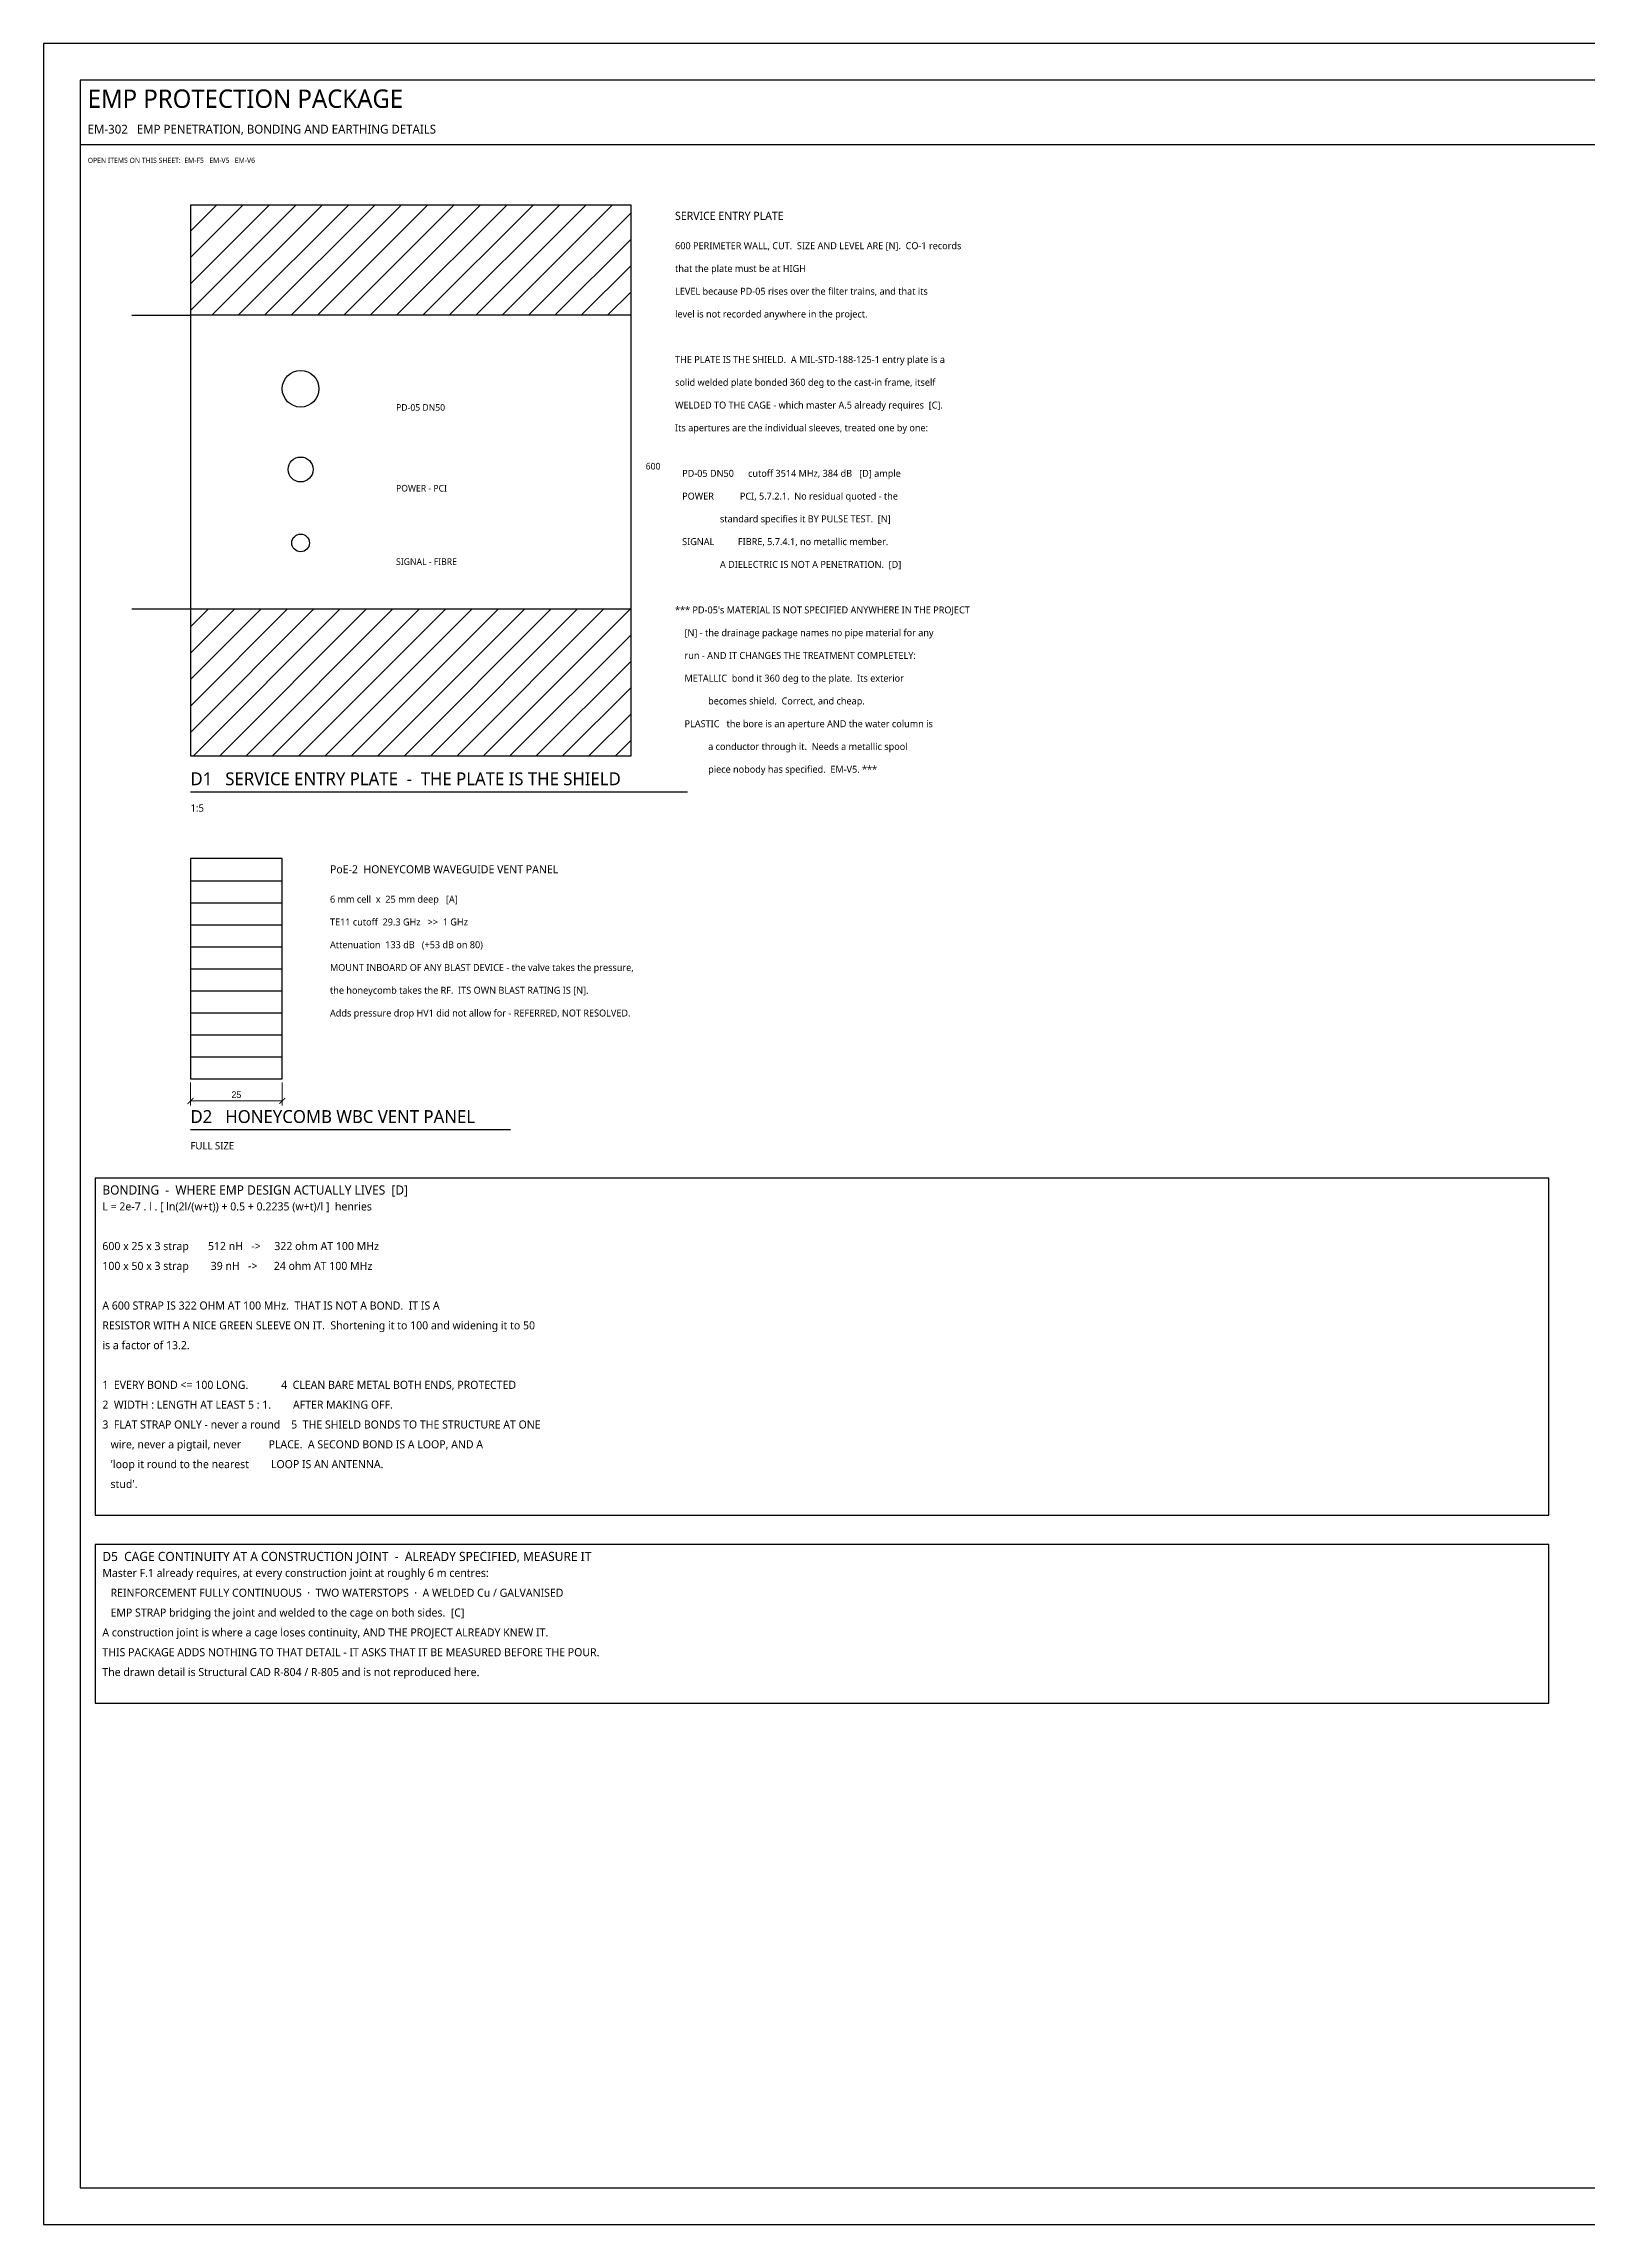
# Model space of a CAD drawing. Header units: millimetres. Extents: x 0 to 841, y 0 to 594.
# Drawn here: x 0 to 420, y 0 to 594 of the extents above; entities that cross this region are included whole.
import ezdxf

# ---------------------------------------------------------------- set-up
doc = ezdxf.new("R2010")
doc.units = ezdxf.units.MM
for name, color, linetype in [('E-BOND', 6, 'Continuous'), ('E-PENET', 5, 'Continuous'), ('E-SHIELD', 2, 'Continuous'), ('M-FLAG', 1, 'Continuous'), ('M-STRUCT', 7, 'Continuous'), ('M-TEXT', 7, 'Continuous'), ('M-TITLE', 7, 'Continuous'), ('S-DIM', 4, 'Continuous'), ('S-HATCH', 8, 'Continuous'), ('S-NOTE', 7, 'Continuous'), ('S-TEXT', 7, 'Continuous'), ('S-TITLE', 7, 'Continuous')]:
    doc.layers.add(name, color=color, linetype=linetype)
doc.styles.add('OpenSans', font='OpenSans-Regular.ttf')
doc.dimstyles.new('SC-DIM', dxfattribs={"dimtxt": 1.8, "dimasz": 1.6, "dimexe": 1.2, "dimexo": 1, "dimgap": 0.8, "dimtad": 1, "dimdec": 0, "dimblk": 'ARCHTICK', "dimcen": 2.5, "dimclrd": 4, "dimclre": 4, "dimclrt": 4, "dimazin": 3, "dimtfac": 1, "dimtmove": 0, "dimatfit": 3, "dimlwd": 13, "dimlwe": 13})

# ---------------------------------------------------------------- blocks, each defined once
blk = doc.blocks.new('_ARCHTICK')
at = {"color": 0, "linetype": 'BYBLOCK', "const_width": 0.15}
blk.add_lwpolyline([(-0.5, -0.5), (0.5, 0.5)], dxfattribs=at)

msp = doc.modelspace()

# ---------------------------------------------------------------- hatches: boundary and pattern name
at = {"layer": 'S-HATCH'}
h = msp.add_hatch(dxfattribs=at)
h.set_pattern_fill('ANSI31', scale=1.6)
h.paths.add_polyline_path([(40, 520), (160, 520), (160, 550), (40, 550)])
h = msp.add_hatch(dxfattribs=at)
h.set_pattern_fill('ANSI31', scale=1.6)
h.paths.add_polyline_path([(40, 400), (160, 400), (160, 440), (40, 440)])

# ---------------------------------------------------------------- linework, layer by layer
at = {"layer": 'E-BOND'}
for points in [[(24, 520), (40, 520)], [(24, 440), (40, 440)]]:
    msp.add_lwpolyline(points, dxfattribs=at)
at = {"layer": 'E-PENET'}
for centre, radius in [((70, 500), 5), ((70, 478), 3.4), ((70, 458), 2.4)]:
    msp.add_circle(centre, radius, dxfattribs=at)
at = {"layer": 'E-SHIELD'}
for p, q in [((40, 366), (65, 366)), ((40, 360), (65, 360)), ((40, 354), (65, 354)), ((40, 348), (65, 348)), ((40, 342), (65, 342)), ((40, 336), (65, 336)), ((40, 330), (65, 330)), ((40, 324), (65, 324)), ((40, 318), (65, 318))]:
    msp.add_line(p, q, dxfattribs=at)
for points in [[(40, 440), (160, 440), (160, 520), (40, 520)], [(40, 312), (65, 312), (65, 372), (40, 372)]]:
    msp.add_lwpolyline(points, close=True, dxfattribs=at)
at = {"layer": 'M-STRUCT'}
msp.add_lwpolyline([(40, 400), (160, 400), (160, 550), (40, 550)], close=True, dxfattribs=at)
at = {"layer": 'M-TITLE'}
msp.add_line((10, 566.5), (831, 566.5), dxfattribs=at)
at = {"layer": 'S-TITLE'}
for p, q in [((40, 390.2), (175.39, 390.2)), ((40, 298.2), (127.14, 298.2))]:
    msp.add_line(p, q, dxfattribs=at)
for points in [[(0, 0), (841, 0), (841, 594), (0, 594)], [(10, 10), (831, 10), (831, 584), (10, 584)], [(14, 193.18), (410, 193.18), (410, 285), (14, 285)], [(14, 141.95), (410, 141.95), (410, 185.18), (14, 185.18)]]:
    msp.add_lwpolyline(points, close=True, dxfattribs=at)

# ---------------------------------------------------------------- texts
at = {"layer": 'E-SHIELD', "style": 'OpenSans'}
for s, p in [('SERVICE ENTRY PLATE', (172, 546)), ('PoE-2  HONEYCOMB WAVEGUIDE VENT PANEL', (78, 368))]:
    msp.add_text(s, height=2.2, dxfattribs=at).set_placement(p)
at = {"layer": 'M-FLAG', "style": 'OpenSans'}
msp.add_text('OPEN ITEMS ON THIS SHEET:  EM-F5   EM-V5   EM-V6', height=1.4, dxfattribs=at).set_placement((12, 561.5))
at = {"layer": 'M-TEXT', "style": 'OpenSans'}
for s, height, p in [('600 PERIMETER WALL, CUT.  SIZE AND LEVEL ARE [N].  CO-1 records', 1.9, (172, 538)), ('that the plate must be at HIGH', 1.9, (172, 531.8)), ('LEVEL because PD-05 rises over the filter trains, and that its', 1.9, (172, 525.6)), ('level is not recorded anywhere in the project.', 1.9, (172, 519.4)), ('THE PLATE IS THE SHIELD.  A MIL-STD-188-125-1 entry plate is a', 1.9, (172, 507)), ('solid welded plate bonded 360 deg to the cast-in frame, itself', 1.9, (172, 500.8)), ('PD-05 DN50', 1.8, (96, 494)), ('WELDED TO THE CAGE - which master A.5 already requires  [C].', 1.9, (172, 494.6)), ('Its apertures are the individual sleeves, treated one by one:', 1.9, (172, 488.4)), ('600', 1.8, (164, 478)), ('   PD-05 DN50      cutoff 3514 MHz, 384 dB   [D] ample', 1.9, (172, 476)), ('POWER - PCI', 1.8, (96, 472)), ('   POWER           PCI, 5.7.2.1.  No residual quoted - the', 1.9, (172, 469.8)), ('                   standard specifies it BY PULSE TEST.  [N]', 1.9, (172, 463.6)), ('   SIGNAL          FIBRE, 5.7.4.1, no metallic member.', 1.9, (172, 457.4)), ('SIGNAL - FIBRE', 1.8, (96, 452)), ('                   A DIELECTRIC IS NOT A PENETRATION.  [D]', 1.9, (172, 451.2)), ("*** PD-05's MATERIAL IS NOT SPECIFIED ANYWHERE IN THE PROJECT", 1.9, (172, 438.8)), ('    [N] - the drainage package names no pipe material for any', 1.9, (172, 432.6)), ('    run - AND IT CHANGES THE TREATMENT COMPLETELY:', 1.9, (172, 426.4)), ('    METALLIC  bond it 360 deg to the plate.  Its exterior', 1.9, (172, 420.2)), ('              becomes shield.  Correct, and cheap.', 1.9, (172, 414)), ('    PLASTIC   the bore is an aperture AND the water column is', 1.9, (172, 407.8)), ('              a conductor through it.  Needs a metallic spool', 1.9, (172, 401.6)), ('              piece nobody has specified.  EM-V5. ***', 1.9, (172, 395.4)), ('6 mm cell  x  25 mm deep   [A]', 1.9, (78, 360)), ('TE11 cutoff  29.3 GHz   >>  1 GHz', 1.9, (78, 353.8)), ('Attenuation  133 dB   (+53 dB on 80)', 1.9, (78, 347.6)), ('MOUNT INBOARD OF ANY BLAST DEVICE - the valve takes the pressure,', 1.9, (78, 341.4)), ('the honeycomb takes the RF.  ITS OWN BLAST RATING IS [N].', 1.9, (78, 335.2)), ('Adds pressure drop HV1 did not allow for - REFERRED, NOT RESOLVED.', 1.9, (78, 329))]:
    msp.add_text(s, height=height, dxfattribs=at).set_placement(p)
at = {"layer": 'M-TITLE', "style": 'OpenSans'}
for s, height, p in [('EMP PROTECTION PACKAGE', 5, (12, 576.5)), ('EM-302   EMP PENETRATION, BONDING AND EARTHING DETAILS', 2.4, (12, 569.5))]:
    msp.add_text(s, height=height, dxfattribs=at).set_placement(p)
at = {"layer": 'S-NOTE', "style": 'OpenSans'}
for s, p in [('L = 2e-7 . l . [ ln(2l/(w+t)) + 0.5 + 0.2235 (w+t)/l ]  henries', (16, 276.18)), ('600 x 25 x 3 strap       512 nH   ->     322 ohm AT 100 MHz', (16, 265.38)), ('100 x 50 x 3 strap        39 nH   ->      24 ohm AT 100 MHz', (16, 259.98)), ('A 600 STRAP IS 322 OHM AT 100 MHz.  THAT IS NOT A BOND.  IT IS A', (16, 249.18)), ('RESISTOR WITH A NICE GREEN SLEEVE ON IT.  Shortening it to 100 and widening it to 50', (16, 243.78)), ('is a factor of 13.2.', (16, 238.38)), ('1  EVERY BOND <= 100 LONG.            4  CLEAN BARE METAL BOTH ENDS, PROTECTED', (16, 227.58)), ('2  WIDTH : LENGTH AT LEAST 5 : 1.        AFTER MAKING OFF.', (16, 222.18)), ('3  FLAT STRAP ONLY - never a round    5  THE SHIELD BONDS TO THE STRUCTURE AT ONE', (16, 216.78)), ('   wire, never a pigtail, never          PLACE.  A SECOND BOND IS A LOOP, AND A', (16, 211.38)), ("   'loop it round to the nearest        LOOP IS AN ANTENNA.", (16, 205.98)), ("   stud'.", (16, 200.58)), ('Master F.1 already requires, at every construction joint at roughly 6 m centres:', (16, 176.35)), ('   REINFORCEMENT FULLY CONTINUOUS  ·  TWO WATERSTOPS  ·  A WELDED Cu / GALVANISED', (16, 170.95)), ('   EMP STRAP bridging the joint and welded to the cage on both sides.  [C]', (16, 165.55)), ('A construction joint is where a cage loses continuity, AND THE PROJECT ALREADY KNEW IT.', (16, 160.15)), ('THIS PACKAGE ADDS NOTHING TO THAT DETAIL - IT ASKS THAT IT BE MEASURED BEFORE THE POUR.', (16, 154.75)), ('The drawn detail is Structural CAD R-804 / R-805 and is not reproduced here.', (16, 149.35))]:
    msp.add_text(s, height=2.2, dxfattribs=at).set_placement(p)
at = {"layer": 'S-TEXT', "style": 'OpenSans'}
for s, p in [('1:5', (40, 384.8)), ('FULL SIZE', (40, 292.8))]:
    msp.add_text(s, height=2, dxfattribs=at).set_placement(p)
at = {"layer": 'S-TITLE', "style": 'OpenSans'}
for s, height, p in [('D1   SERVICE ENTRY PLATE  -  THE PLATE IS THE SHIELD', 3.5, (40, 392)), ('D2   HONEYCOMB WBC VENT PANEL', 3.5, (40, 300)), ('BONDING  -  WHERE EMP DESIGN ACTUALLY LIVES  [D]', 2.5, (16, 280.5)), ('D5  CAGE CONTINUITY AT A CONSTRUCTION JOINT  -  ALREADY SPECIFIED, MEASURE IT', 2.5, (16, 180.68))]:
    msp.add_text(s, height=height, dxfattribs=at).set_placement(p)

# ---------------------------------------------------------------- dimensions: what is measured, and where the dimension line sits
at = {"layer": 'S-DIM'}
msp.add_linear_dim(base=(40, 306), p1=(40, 312), p2=(65, 312), dimstyle='SC-DIM', override={"dimlfac": 1}, dxfattribs=at).render()

doc.saveas('drawing.dxf')
